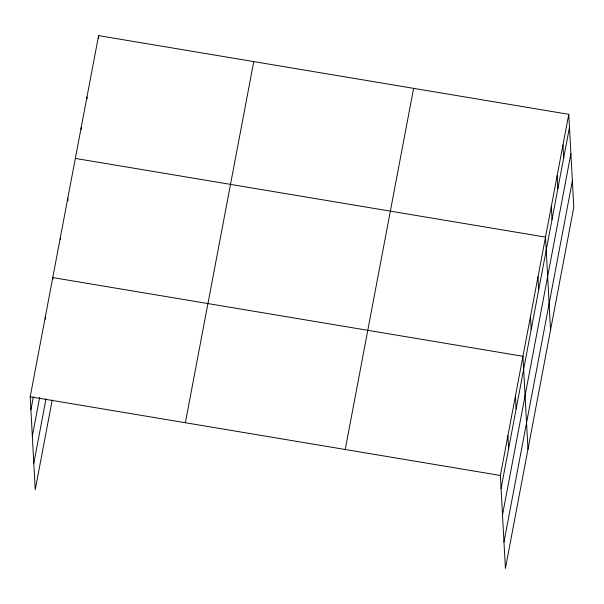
<?xml version="1.0" encoding="UTF-8"?>
<svg xmlns="http://www.w3.org/2000/svg" width="604" height="604" viewBox="0 0 604 604"><rect width="100%" height="100%" fill="white"/><g stroke="black" fill="none" stroke-linecap="round" stroke-linejoin="round"><path stroke-width="0.91" d="M52.201 400.067L35.228 489.678L30.2 396.768L98.595 35.621L568.772 114.322L573.8 207.232L505.405 568.379L500.376 475.469L568.772 114.322M30.902 409.776L33.356 396.836M32.329 436.141L39.683 397.341M33.801 463.306L46.055 398.64M185.36 422.74L253.756 61.593M345.216 449.497L413.612 88.35M501.078 488.47L569.474 127.331M502.505 514.842L570.901 153.695M503.978 542.007L572.373 180.868M75.341 158.414L545.51 237.108L550.546 330.026M30.2 396.768L500.376 475.469M562.958 145.02L563.66 158.029M557.145 175.719L557.847 188.72M551.324 206.417L552.033 219.418M537.99 276.836L538.692 289.844M530.471 316.564L531.173 329.573M527.979 449.202L522.943 356.284L52.767 277.591L52.873 279.448M515.423 396.013L516.126 409.021M507.896 435.741L508.598 448.749M98.595 35.621L98.746 38.407M86.968 97.017L87.067 98.875M81.155 127.716L81.253 129.573M67.814 198.135L67.965 200.921M60.294 237.863L60.392 239.72M45.247 317.311L45.345 319.176"/></g></svg>
